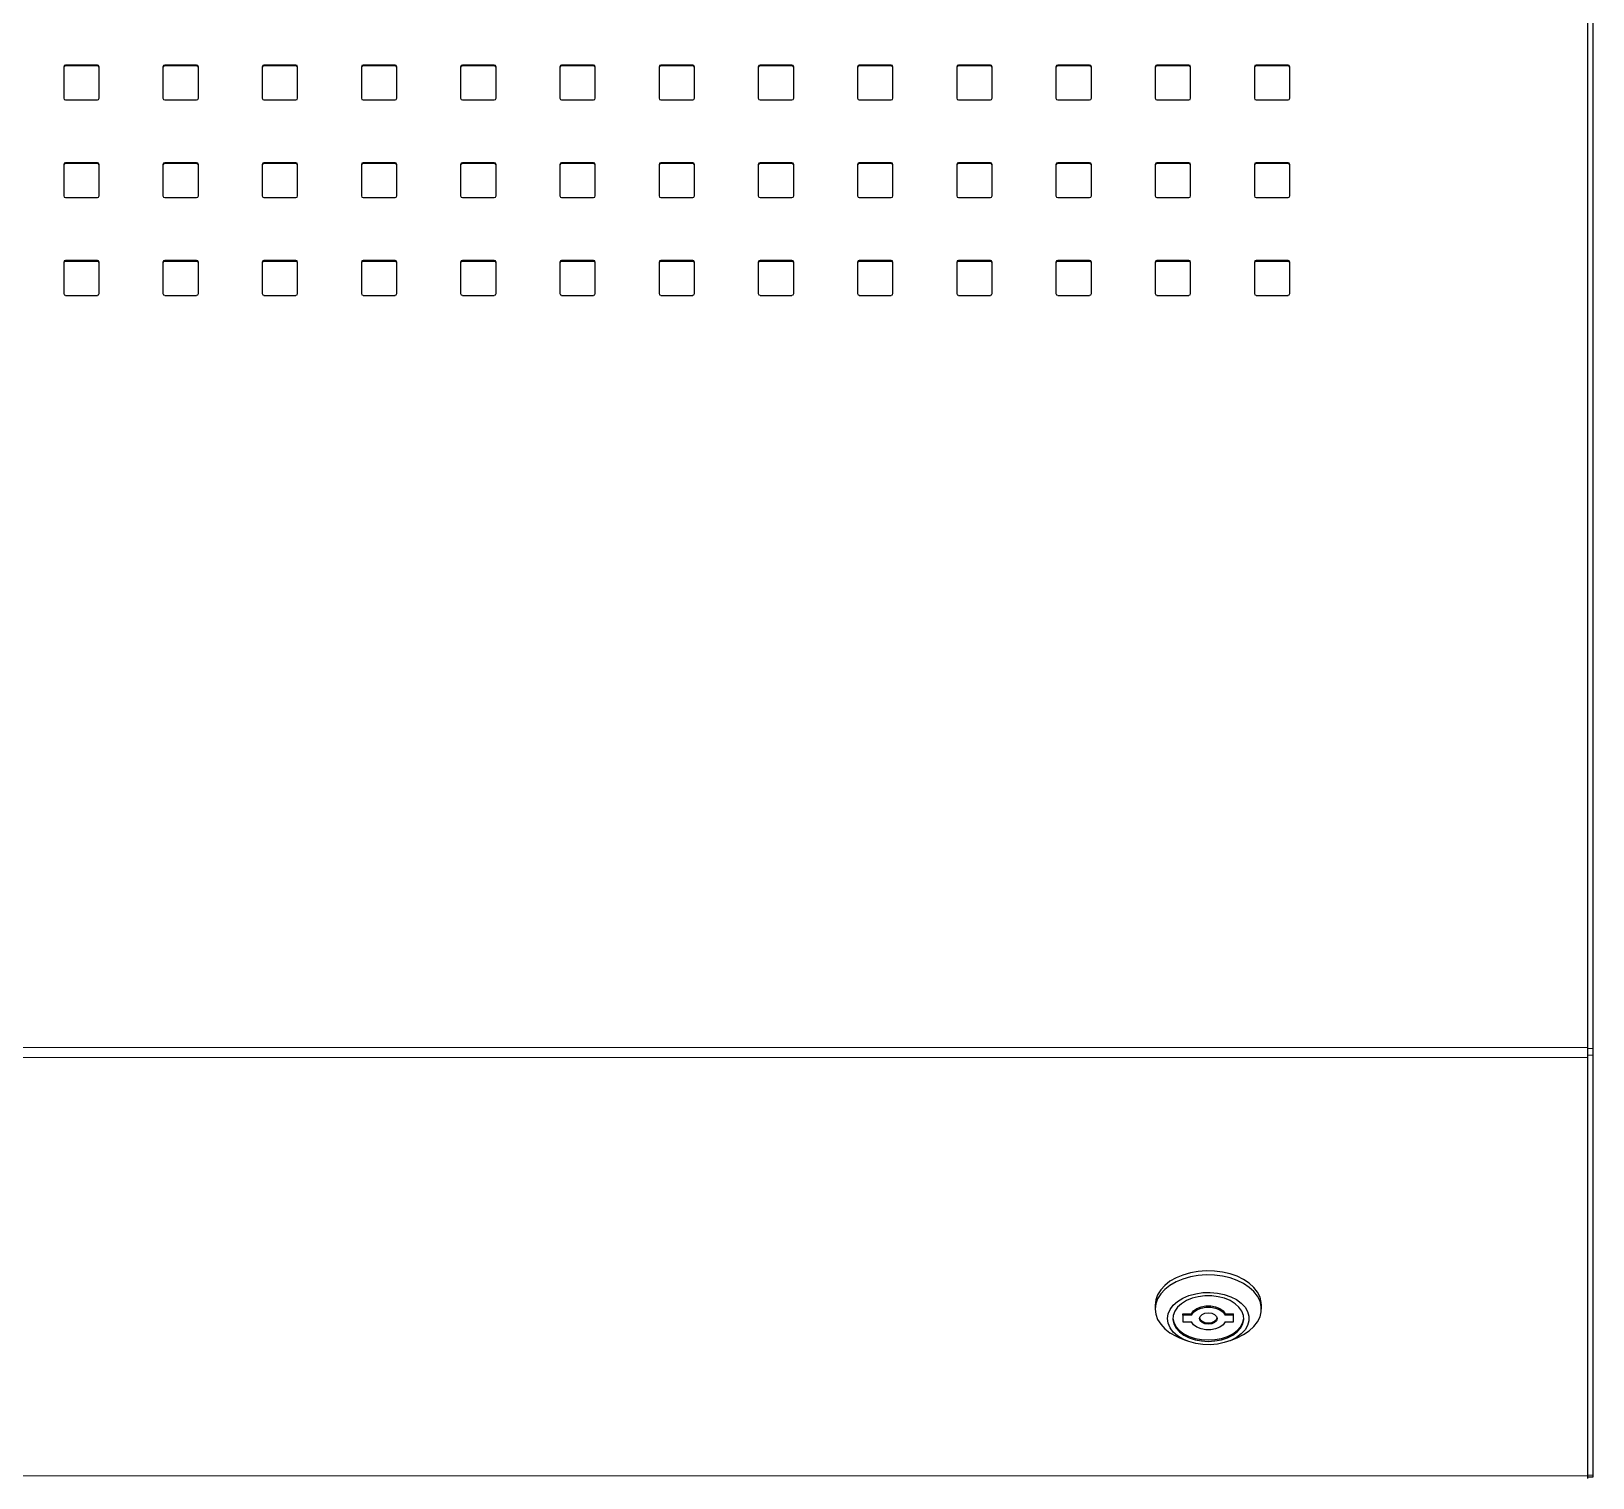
# Model space of a CAD drawing. Header units: millimetres. Extents: x -218071 to -203542, y 15363 to 51382.
# Drawn here: x -217570.92 to -217526.86, y 50916.45 to 50957.27 of the extents above; entities that cross this region are included whole.
import ezdxf

# ---------------------------------------------------------------- set-up
doc = ezdxf.new("R2010")
doc.units = ezdxf.units.MM
doc.header["$LTSCALE"] = 4
doc.layers.add('TPF-EQUIPEMENT', color=7, linetype='Continuous')

msp = doc.modelspace()

# ---------------------------------------------------------------- linework, layer by layer
at = {"layer": 'TPF-EQUIPEMENT', "color": 7, "linetype": 'Continuous', "lineweight": 25, "transparency": 33554671}
for p, q in [((-217527.006, 50998.392), (-217527.006, 50928.589)), ((-217526.856, 50998.317), (-217526.856, 50928.561)), ((-217570.006, 50956.271), (-217570.006, 50955.384)), ((-217569.056, 50956.32), (-217569.956, 50956.32)), ((-217569.056, 50956.294), (-217569.956, 50956.294)), ((-217569.006, 50955.384), (-217569.006, 50956.271)), ((-217567.206, 50956.271), (-217567.206, 50955.384)), ((-217566.256, 50956.32), (-217567.156, 50956.32)), ((-217566.256, 50956.294), (-217567.156, 50956.294)), ((-217566.206, 50955.384), (-217566.206, 50956.271)), ((-217564.406, 50956.271), (-217564.406, 50955.384)), ((-217563.456, 50956.32), (-217564.356, 50956.32)), ((-217563.456, 50956.294), (-217564.356, 50956.294)), ((-217563.406, 50955.384), (-217563.406, 50956.271)), ((-217561.606, 50956.271), (-217561.606, 50955.384)), ((-217560.656, 50956.32), (-217561.556, 50956.32)), ((-217560.656, 50956.294), (-217561.556, 50956.294)), ((-217560.606, 50955.384), (-217560.606, 50956.271)), ((-217558.806, 50956.271), (-217558.806, 50955.384)), ((-217557.856, 50956.32), (-217558.756, 50956.32)), ((-217557.856, 50956.294), (-217558.756, 50956.294)), ((-217557.806, 50955.384), (-217557.806, 50956.271)), ((-217556.006, 50956.271), (-217556.006, 50955.384)), ((-217555.056, 50956.32), (-217555.956, 50956.32)), ((-217555.056, 50956.294), (-217555.956, 50956.294)), ((-217555.006, 50955.384), (-217555.006, 50956.271)), ((-217553.206, 50956.271), (-217553.206, 50955.384)), ((-217552.256, 50956.32), (-217553.156, 50956.32)), ((-217552.256, 50956.294), (-217553.156, 50956.294)), ((-217552.206, 50955.384), (-217552.206, 50956.271)), ((-217550.406, 50956.271), (-217550.406, 50955.384)), ((-217549.456, 50956.32), (-217550.356, 50956.32)), ((-217549.456, 50956.294), (-217550.356, 50956.294)), ((-217549.406, 50955.384), (-217549.406, 50956.271)), ((-217547.606, 50956.271), (-217547.606, 50955.384)), ((-217546.656, 50956.32), (-217547.556, 50956.32)), ((-217546.656, 50956.294), (-217547.556, 50956.294)), ((-217546.606, 50955.384), (-217546.606, 50956.271)), ((-217544.806, 50956.271), (-217544.806, 50955.384)), ((-217543.856, 50956.32), (-217544.756, 50956.32)), ((-217543.856, 50956.294), (-217544.756, 50956.294)), ((-217543.806, 50955.384), (-217543.806, 50956.271)), ((-217542.006, 50956.271), (-217542.006, 50955.384)), ((-217541.056, 50956.32), (-217541.956, 50956.32)), ((-217541.056, 50956.294), (-217541.956, 50956.294)), ((-217541.006, 50955.384), (-217541.006, 50956.271)), ((-217539.206, 50956.271), (-217539.206, 50955.384)), ((-217538.256, 50956.32), (-217539.156, 50956.32)), ((-217538.256, 50956.294), (-217539.156, 50956.294)), ((-217538.206, 50955.384), (-217538.206, 50956.271)), ((-217536.406, 50956.271), (-217536.406, 50955.384)), ((-217535.456, 50956.32), (-217536.356, 50956.32)), ((-217535.456, 50956.294), (-217536.356, 50956.294)), ((-217535.406, 50955.384), (-217535.406, 50956.271)), ((-217569.956, 50955.335), (-217569.056, 50955.335)), ((-217567.156, 50955.335), (-217566.256, 50955.335)), ((-217564.356, 50955.335), (-217563.456, 50955.335)), ((-217561.556, 50955.335), (-217560.656, 50955.335)), ((-217558.756, 50955.335), (-217557.856, 50955.335)), ((-217555.956, 50955.335), (-217555.056, 50955.335)), ((-217553.156, 50955.335), (-217552.256, 50955.335)), ((-217550.356, 50955.335), (-217549.456, 50955.335)), ((-217547.556, 50955.335), (-217546.656, 50955.335)), ((-217544.756, 50955.335), (-217543.856, 50955.335)), ((-217541.956, 50955.335), (-217541.056, 50955.335)), ((-217539.156, 50955.335), (-217538.256, 50955.335)), ((-217536.356, 50955.335), (-217535.456, 50955.335)), ((-217570.006, 50953.513), (-217570.006, 50952.627)), ((-217569.056, 50953.563), (-217569.956, 50953.563)), ((-217569.056, 50953.536), (-217569.956, 50953.536)), ((-217569.006, 50952.627), (-217569.006, 50953.513)), ((-217567.206, 50953.513), (-217567.206, 50952.627)), ((-217566.256, 50953.563), (-217567.156, 50953.563)), ((-217566.256, 50953.536), (-217567.156, 50953.536)), ((-217566.206, 50952.627), (-217566.206, 50953.513)), ((-217564.406, 50953.513), (-217564.406, 50952.627)), ((-217563.456, 50953.563), (-217564.356, 50953.563)), ((-217563.456, 50953.536), (-217564.356, 50953.536)), ((-217563.406, 50952.627), (-217563.406, 50953.513)), ((-217561.606, 50953.513), (-217561.606, 50952.627)), ((-217560.656, 50953.563), (-217561.556, 50953.563)), ((-217560.656, 50953.536), (-217561.556, 50953.536)), ((-217560.606, 50952.627), (-217560.606, 50953.513)), ((-217558.806, 50953.513), (-217558.806, 50952.627)), ((-217557.856, 50953.563), (-217558.756, 50953.563)), ((-217557.856, 50953.536), (-217558.756, 50953.536)), ((-217557.806, 50952.627), (-217557.806, 50953.513)), ((-217556.006, 50953.513), (-217556.006, 50952.627)), ((-217555.056, 50953.563), (-217555.956, 50953.563)), ((-217555.056, 50953.536), (-217555.956, 50953.536)), ((-217555.006, 50952.627), (-217555.006, 50953.513)), ((-217553.206, 50953.513), (-217553.206, 50952.627)), ((-217552.256, 50953.563), (-217553.156, 50953.563)), ((-217552.256, 50953.536), (-217553.156, 50953.536)), ((-217552.206, 50952.627), (-217552.206, 50953.513)), ((-217550.406, 50953.513), (-217550.406, 50952.627)), ((-217549.456, 50953.563), (-217550.356, 50953.563)), ((-217549.456, 50953.536), (-217550.356, 50953.536)), ((-217549.406, 50952.627), (-217549.406, 50953.513)), ((-217547.606, 50953.513), (-217547.606, 50952.627)), ((-217546.656, 50953.563), (-217547.556, 50953.563)), ((-217546.656, 50953.536), (-217547.556, 50953.536)), ((-217546.606, 50952.627), (-217546.606, 50953.513)), ((-217544.806, 50953.513), (-217544.806, 50952.627)), ((-217543.856, 50953.563), (-217544.756, 50953.563)), ((-217543.856, 50953.536), (-217544.756, 50953.536)), ((-217543.806, 50952.627), (-217543.806, 50953.513)), ((-217542.006, 50953.513), (-217542.006, 50952.627)), ((-217541.056, 50953.563), (-217541.956, 50953.563)), ((-217541.056, 50953.536), (-217541.956, 50953.536)), ((-217541.006, 50952.627), (-217541.006, 50953.513)), ((-217539.206, 50953.513), (-217539.206, 50952.627)), ((-217538.256, 50953.563), (-217539.156, 50953.563)), ((-217538.256, 50953.536), (-217539.156, 50953.536)), ((-217538.206, 50952.627), (-217538.206, 50953.513)), ((-217536.406, 50953.513), (-217536.406, 50952.627)), ((-217535.456, 50953.563), (-217536.356, 50953.563)), ((-217535.456, 50953.536), (-217536.356, 50953.536)), ((-217535.406, 50952.627), (-217535.406, 50953.513)), ((-217569.956, 50952.578), (-217569.056, 50952.578)), ((-217567.156, 50952.578), (-217566.256, 50952.578)), ((-217564.356, 50952.578), (-217563.456, 50952.578)), ((-217561.556, 50952.578), (-217560.656, 50952.578)), ((-217558.756, 50952.578), (-217557.856, 50952.578)), ((-217555.956, 50952.578), (-217555.056, 50952.578)), ((-217553.156, 50952.578), (-217552.256, 50952.578)), ((-217550.356, 50952.578), (-217549.456, 50952.578)), ((-217547.556, 50952.578), (-217546.656, 50952.578)), ((-217544.756, 50952.578), (-217543.856, 50952.578)), ((-217541.956, 50952.578), (-217541.056, 50952.578)), ((-217539.156, 50952.578), (-217538.256, 50952.578)), ((-217536.356, 50952.578), (-217535.456, 50952.578)), ((-217570.006, 50950.756), (-217570.006, 50949.87)), ((-217569.056, 50950.805), (-217569.956, 50950.805)), ((-217569.056, 50950.779), (-217569.956, 50950.779)), ((-217569.006, 50949.87), (-217569.006, 50950.756)), ((-217567.206, 50950.756), (-217567.206, 50949.87)), ((-217566.256, 50950.805), (-217567.156, 50950.805)), ((-217566.256, 50950.779), (-217567.156, 50950.779)), ((-217566.206, 50949.87), (-217566.206, 50950.756)), ((-217564.406, 50950.756), (-217564.406, 50949.87)), ((-217563.456, 50950.805), (-217564.356, 50950.805)), ((-217563.456, 50950.779), (-217564.356, 50950.779)), ((-217563.406, 50949.87), (-217563.406, 50950.756)), ((-217561.606, 50950.756), (-217561.606, 50949.87)), ((-217560.656, 50950.805), (-217561.556, 50950.805)), ((-217560.656, 50950.779), (-217561.556, 50950.779)), ((-217560.606, 50949.87), (-217560.606, 50950.756)), ((-217558.806, 50950.756), (-217558.806, 50949.87)), ((-217557.856, 50950.805), (-217558.756, 50950.805)), ((-217557.856, 50950.779), (-217558.756, 50950.779)), ((-217557.806, 50949.87), (-217557.806, 50950.756)), ((-217556.006, 50950.756), (-217556.006, 50949.87)), ((-217555.056, 50950.805), (-217555.956, 50950.805)), ((-217555.056, 50950.779), (-217555.956, 50950.779)), ((-217555.006, 50949.87), (-217555.006, 50950.756)), ((-217553.206, 50950.756), (-217553.206, 50949.87)), ((-217552.256, 50950.805), (-217553.156, 50950.805)), ((-217552.256, 50950.779), (-217553.156, 50950.779)), ((-217552.206, 50949.87), (-217552.206, 50950.756)), ((-217550.406, 50950.756), (-217550.406, 50949.87)), ((-217549.456, 50950.805), (-217550.356, 50950.805)), ((-217549.456, 50950.779), (-217550.356, 50950.779)), ((-217549.406, 50949.87), (-217549.406, 50950.756)), ((-217547.606, 50950.756), (-217547.606, 50949.87)), ((-217546.656, 50950.805), (-217547.556, 50950.805)), ((-217546.656, 50950.779), (-217547.556, 50950.779)), ((-217546.606, 50949.87), (-217546.606, 50950.756)), ((-217544.806, 50950.756), (-217544.806, 50949.87)), ((-217543.856, 50950.805), (-217544.756, 50950.805)), ((-217543.856, 50950.779), (-217544.756, 50950.779)), ((-217543.806, 50949.87), (-217543.806, 50950.756)), ((-217542.006, 50950.756), (-217542.006, 50949.87)), ((-217541.056, 50950.805), (-217541.956, 50950.805)), ((-217541.056, 50950.779), (-217541.956, 50950.779)), ((-217541.006, 50949.87), (-217541.006, 50950.756)), ((-217539.206, 50950.756), (-217539.206, 50949.87)), ((-217538.256, 50950.805), (-217539.156, 50950.805)), ((-217538.256, 50950.779), (-217539.156, 50950.779)), ((-217538.206, 50949.87), (-217538.206, 50950.756)), ((-217536.406, 50950.756), (-217536.406, 50949.87)), ((-217535.456, 50950.805), (-217536.356, 50950.805)), ((-217535.456, 50950.779), (-217536.356, 50950.779)), ((-217535.406, 50949.87), (-217535.406, 50950.756)), ((-217569.956, 50949.82), (-217569.056, 50949.82)), ((-217567.156, 50949.82), (-217566.256, 50949.82)), ((-217564.356, 50949.82), (-217563.456, 50949.82)), ((-217561.556, 50949.82), (-217560.656, 50949.82)), ((-217558.756, 50949.82), (-217557.856, 50949.82)), ((-217555.956, 50949.82), (-217555.056, 50949.82)), ((-217553.156, 50949.82), (-217552.256, 50949.82)), ((-217550.356, 50949.82), (-217549.456, 50949.82)), ((-217547.556, 50949.82), (-217546.656, 50949.82)), ((-217544.756, 50949.82), (-217543.856, 50949.82)), ((-217541.956, 50949.82), (-217541.056, 50949.82)), ((-217539.156, 50949.82), (-217538.256, 50949.82)), ((-217536.356, 50949.82), (-217535.456, 50949.82)), ((-217527.006, 50928.589), (-217527.006, 50928.308)), ((-217526.856, 50928.561), (-217526.856, 50928.373)), ((-217527.006, 50928.308), (-217527.006, 50916.505)), ((-217526.856, 50928.373), (-217526.856, 50916.523)), ((-217539.206, 50921.326), (-217539.206, 50921.211)), ((-217538.421, 50921.078), (-217538.183, 50921.078)), ((-217538.421, 50921.04), (-217538.421, 50921.078)), ((-217538.421, 50921.04), (-217538.421, 50920.847)), ((-217538.183, 50921.04), (-217538.421, 50921.04)), ((-217538.183, 50921.078), (-217538.183, 50921.04)), ((-217537.229, 50921.078), (-217536.991, 50921.078)), ((-217537.229, 50921.04), (-217537.229, 50921.078)), ((-217536.991, 50921.04), (-217537.229, 50921.04)), ((-217536.991, 50921.04), (-217536.991, 50921.078)), ((-217536.991, 50920.847), (-217536.991, 50921.04)), ((-217536.206, 50921.211), (-217536.206, 50921.326)), ((-217538.421, 50920.847), (-217538.183, 50920.847)), ((-217537.229, 50920.847), (-217536.991, 50920.847)), ((-217538.522, 50920.402), (-217538.332, 50920.323)), ((-217537.08, 50920.323), (-217536.89, 50920.402)), ((-217527.006, 50916.505), (-217527.006, 50916.435)), ((-217527.006, 50916.476), (-217526.856, 50916.476)), ((-217526.984, 50916.476), (-217527.006, 50916.472)), ((-217526.856, 50916.467), (-217527.006, 50916.467)), ((-217526.856, 50916.523), (-217526.856, 50916.476)), ((-217526.856, 50916.476), (-217526.856, 50916.467))]:
    msp.add_line(p, q, dxfattribs=at)
at = {"layer": 'TPF-EQUIPEMENT', "color": 8, "linetype": 'Continuous', "lineweight": 18, "transparency": 33554671}
for p, q in [((-217569.956, 50956.294), (-217569.956, 50956.32)), ((-217569.056, 50956.294), (-217569.056, 50956.32)), ((-217567.156, 50956.294), (-217567.156, 50956.32)), ((-217566.256, 50956.294), (-217566.256, 50956.32)), ((-217564.356, 50956.294), (-217564.356, 50956.32)), ((-217563.456, 50956.294), (-217563.456, 50956.32)), ((-217561.556, 50956.294), (-217561.556, 50956.32)), ((-217560.656, 50956.294), (-217560.656, 50956.32)), ((-217558.756, 50956.294), (-217558.756, 50956.32)), ((-217557.856, 50956.294), (-217557.856, 50956.32)), ((-217555.956, 50956.294), (-217555.956, 50956.32)), ((-217555.056, 50956.294), (-217555.056, 50956.32)), ((-217553.156, 50956.294), (-217553.156, 50956.32)), ((-217552.256, 50956.294), (-217552.256, 50956.32)), ((-217550.356, 50956.294), (-217550.356, 50956.32)), ((-217549.456, 50956.294), (-217549.456, 50956.32)), ((-217547.556, 50956.294), (-217547.556, 50956.32)), ((-217546.656, 50956.294), (-217546.656, 50956.32)), ((-217544.756, 50956.294), (-217544.756, 50956.32)), ((-217543.856, 50956.294), (-217543.856, 50956.32)), ((-217541.956, 50956.294), (-217541.956, 50956.32)), ((-217541.056, 50956.294), (-217541.056, 50956.32)), ((-217539.156, 50956.294), (-217539.156, 50956.32)), ((-217538.256, 50956.294), (-217538.256, 50956.32)), ((-217536.356, 50956.294), (-217536.356, 50956.32)), ((-217535.456, 50956.294), (-217535.456, 50956.32)), ((-217569.956, 50953.536), (-217569.956, 50953.563)), ((-217569.056, 50953.536), (-217569.056, 50953.563)), ((-217567.156, 50953.536), (-217567.156, 50953.563)), ((-217566.256, 50953.536), (-217566.256, 50953.563)), ((-217564.356, 50953.536), (-217564.356, 50953.563)), ((-217563.456, 50953.536), (-217563.456, 50953.563)), ((-217561.556, 50953.536), (-217561.556, 50953.563)), ((-217560.656, 50953.536), (-217560.656, 50953.563)), ((-217558.756, 50953.536), (-217558.756, 50953.563)), ((-217557.856, 50953.536), (-217557.856, 50953.563)), ((-217555.956, 50953.536), (-217555.956, 50953.563)), ((-217555.056, 50953.536), (-217555.056, 50953.563)), ((-217553.156, 50953.536), (-217553.156, 50953.563)), ((-217552.256, 50953.536), (-217552.256, 50953.563)), ((-217550.356, 50953.536), (-217550.356, 50953.563)), ((-217549.456, 50953.536), (-217549.456, 50953.563)), ((-217547.556, 50953.536), (-217547.556, 50953.563)), ((-217546.656, 50953.536), (-217546.656, 50953.563)), ((-217544.756, 50953.536), (-217544.756, 50953.563)), ((-217543.856, 50953.536), (-217543.856, 50953.563)), ((-217541.956, 50953.536), (-217541.956, 50953.563)), ((-217541.056, 50953.536), (-217541.056, 50953.563)), ((-217539.156, 50953.536), (-217539.156, 50953.563)), ((-217538.256, 50953.536), (-217538.256, 50953.563)), ((-217536.356, 50953.536), (-217536.356, 50953.563)), ((-217535.456, 50953.536), (-217535.456, 50953.563)), ((-217569.956, 50950.779), (-217569.956, 50950.805)), ((-217569.056, 50950.779), (-217569.056, 50950.805)), ((-217567.156, 50950.779), (-217567.156, 50950.805)), ((-217566.256, 50950.779), (-217566.256, 50950.805)), ((-217564.356, 50950.779), (-217564.356, 50950.805)), ((-217563.456, 50950.779), (-217563.456, 50950.805)), ((-217561.556, 50950.779), (-217561.556, 50950.805)), ((-217560.656, 50950.779), (-217560.656, 50950.805)), ((-217558.756, 50950.779), (-217558.756, 50950.805)), ((-217557.856, 50950.779), (-217557.856, 50950.805)), ((-217555.956, 50950.779), (-217555.956, 50950.805)), ((-217555.056, 50950.779), (-217555.056, 50950.805)), ((-217553.156, 50950.779), (-217553.156, 50950.805)), ((-217552.256, 50950.779), (-217552.256, 50950.805)), ((-217550.356, 50950.779), (-217550.356, 50950.805)), ((-217549.456, 50950.779), (-217549.456, 50950.805)), ((-217547.556, 50950.779), (-217547.556, 50950.805)), ((-217546.656, 50950.779), (-217546.656, 50950.805)), ((-217544.756, 50950.779), (-217544.756, 50950.805)), ((-217543.856, 50950.779), (-217543.856, 50950.805)), ((-217541.956, 50950.779), (-217541.956, 50950.805)), ((-217541.056, 50950.779), (-217541.056, 50950.805)), ((-217539.156, 50950.779), (-217539.156, 50950.805)), ((-217538.256, 50950.779), (-217538.256, 50950.805)), ((-217536.356, 50950.779), (-217536.356, 50950.805)), ((-217535.456, 50950.779), (-217535.456, 50950.805)), ((-217721.206, 50928.589), (-217527.006, 50928.589)), ((-217527.006, 50928.561), (-217526.856, 50928.561)), ((-217721.206, 50928.308), (-217527.006, 50928.308)), ((-217526.856, 50928.373), (-217527.006, 50928.373)), ((-217721.206, 50916.505), (-217527.006, 50916.505)), ((-217527.006, 50916.523), (-217526.856, 50916.523))]:
    msp.add_line(p, q, dxfattribs=at)
at = {"layer": 'TPF-EQUIPEMENT', "color": 7, "linetype": 'Continuous', "lineweight": 25, "transparency": 33554671, "flags": 128}
for points in [[(-217536.206, 50921.326), (-217536.21, 50921.4), (-217536.245, 50921.546), (-217536.315, 50921.687), (-217536.417, 50921.819), (-217536.549, 50921.94), (-217536.708, 50922.046), (-217536.891, 50922.136), (-217537.092, 50922.206), (-217537.309, 50922.256), (-217537.534, 50922.284), (-217537.763, 50922.29), (-217537.992, 50922.273), (-217538.213, 50922.234), (-217538.423, 50922.173), (-217538.615, 50922.093), (-217538.787, 50921.995), (-217538.933, 50921.881), (-217539.05, 50921.754), (-217539.136, 50921.617), (-217539.188, 50921.473), (-217539.206, 50921.326)], [(-217536.89, 50920.402), (-217536.708, 50920.492), (-217536.549, 50920.598), (-217536.417, 50920.719), (-217536.315, 50920.851), (-217536.245, 50920.992), (-217536.21, 50921.138), (-217536.21, 50921.285), (-217536.245, 50921.431), (-217536.315, 50921.572), (-217536.417, 50921.704), (-217536.549, 50921.825), (-217536.708, 50921.931), (-217536.891, 50922.021), (-217537.092, 50922.091), (-217537.309, 50922.141), (-217537.534, 50922.169), (-217537.763, 50922.175), (-217537.992, 50922.158), (-217538.213, 50922.119), (-217538.423, 50922.058), (-217538.615, 50921.978), (-217538.787, 50921.88), (-217538.933, 50921.766), (-217539.05, 50921.639), (-217539.136, 50921.502), (-217539.188, 50921.359), (-217539.206, 50921.211), (-217539.206, 50921.211)], [(-217538.856, 50920.943), (-217538.838, 50921.075), (-217538.783, 50921.203), (-217538.693, 50921.322), (-217538.572, 50921.43), (-217538.423, 50921.521), (-217538.251, 50921.594), (-217538.061, 50921.646), (-217537.86, 50921.676), (-217537.654, 50921.682), (-217537.45, 50921.664), (-217537.254, 50921.623), (-217537.072, 50921.56), (-217536.911, 50921.478), (-217536.776, 50921.378), (-217536.67, 50921.264), (-217536.597, 50921.14), (-217536.561, 50921.01), (-217536.561, 50920.877), (-217536.597, 50920.747), (-217536.67, 50920.623), (-217536.776, 50920.509), (-217536.911, 50920.409), (-217537.072, 50920.326), (-217537.254, 50920.264), (-217537.45, 50920.223), (-217537.654, 50920.205), (-217537.86, 50920.211), (-217538.061, 50920.24), (-217538.251, 50920.292), (-217538.423, 50920.365), (-217538.572, 50920.457), (-217538.693, 50920.564), (-217538.783, 50920.684), (-217538.838, 50920.811), (-217538.856, 50920.943)], [(-217537.706, 50920.3), (-217537.517, 50920.312), (-217537.334, 50920.347), (-217537.165, 50920.403), (-217537.016, 50920.478), (-217536.891, 50920.57), (-217536.796, 50920.676), (-217536.734, 50920.792), (-217536.707, 50920.913), (-217536.716, 50921.035), (-217536.761, 50921.154), (-217536.84, 50921.265), (-217536.95, 50921.364), (-217537.088, 50921.449), (-217537.248, 50921.515), (-217537.424, 50921.56), (-217537.611, 50921.583), (-217537.801, 50921.583), (-217537.988, 50921.56), (-217538.164, 50921.515), (-217538.324, 50921.449), (-217538.462, 50921.364), (-217538.572, 50921.265), (-217538.651, 50921.154), (-217538.696, 50921.035), (-217538.705, 50920.913), (-217538.678, 50920.792), (-217538.616, 50920.676), (-217538.521, 50920.57), (-217538.396, 50920.478), (-217538.247, 50920.403), (-217538.078, 50920.347), (-217537.895, 50920.312), (-217537.706, 50920.3)], [(-217539.206, 50921.211), (-217539.188, 50921.064), (-217539.136, 50920.92), (-217539.05, 50920.784), (-217538.933, 50920.657), (-217538.787, 50920.543), (-217538.615, 50920.445), (-217538.522, 50920.402)], [(-217538.183, 50921.078), (-217538.123, 50921.159), (-217538.029, 50921.227), (-217537.911, 50921.275), (-217537.776, 50921.3), (-217537.636, 50921.3), (-217537.501, 50921.275), (-217537.383, 50921.227), (-217537.289, 50921.159), (-217537.229, 50921.078)], [(-217538.183, 50921.04), (-217538.123, 50921.121), (-217538.029, 50921.188), (-217537.911, 50921.236), (-217537.776, 50921.261), (-217537.636, 50921.261), (-217537.501, 50921.236), (-217537.383, 50921.188), (-217537.289, 50921.121), (-217537.229, 50921.04)], [(-217537.956, 50920.943), (-217537.937, 50921.005), (-217537.883, 50921.057), (-217537.802, 50921.092), (-217537.706, 50921.104), (-217537.61, 50921.092), (-217537.529, 50921.057), (-217537.475, 50921.005), (-217537.456, 50920.943), (-217537.475, 50920.882), (-217537.529, 50920.83), (-217537.61, 50920.795), (-217537.706, 50920.783), (-217537.802, 50920.795), (-217537.883, 50920.83), (-217537.937, 50920.882), (-217537.956, 50920.943)], [(-217538.706, 50920.962), (-217538.705, 50920.951), (-217538.678, 50920.83), (-217538.616, 50920.715), (-217538.521, 50920.609), (-217538.396, 50920.516), (-217538.247, 50920.441), (-217538.078, 50920.385), (-217537.895, 50920.35), (-217537.706, 50920.339)], [(-217537.229, 50920.847), (-217537.289, 50920.766), (-217537.383, 50920.698), (-217537.501, 50920.65), (-217537.636, 50920.625), (-217537.776, 50920.625), (-217537.911, 50920.65), (-217538.029, 50920.698), (-217538.123, 50920.766), (-217538.183, 50920.847)], [(-217537.954, 50920.962), (-217537.937, 50920.92), (-217537.883, 50920.868), (-217537.802, 50920.833), (-217537.706, 50920.821), (-217537.61, 50920.833), (-217537.529, 50920.868), (-217537.475, 50920.92), (-217537.458, 50920.962)], [(-217537.706, 50920.339), (-217537.517, 50920.35), (-217537.334, 50920.385), (-217537.165, 50920.441), (-217537.016, 50920.516), (-217536.891, 50920.609), (-217536.796, 50920.715), (-217536.734, 50920.83), (-217536.707, 50920.951), (-217536.706, 50920.962)]]:
    msp.add_lwpolyline(points, dxfattribs=at)
at = {"layer": 'TPF-EQUIPEMENT', "color": 7, "linetype": 'Continuous', "lineweight": 25, "transparency": 33554671}
for centre, start, end in [((-217569.956, 50956.27), 89.5648, 179.5581), ((-217569.956, 50956.244), 89.5648, 179.5581), ((-217569.056, 50956.27), 0.4419, 90.4352), ((-217569.056, 50956.244), 0.4419, 90.4352), ((-217567.156, 50956.27), 89.5648, 179.5581), ((-217567.156, 50956.244), 89.5648, 179.5581), ((-217566.256, 50956.27), 0.4419, 90.4352), ((-217566.256, 50956.244), 0.4419, 90.4352), ((-217564.356, 50956.27), 89.5648, 179.5581), ((-217564.356, 50956.244), 89.5648, 179.5581), ((-217563.456, 50956.27), 0.4419, 90.4352), ((-217563.456, 50956.244), 0.4419, 90.4352), ((-217561.556, 50956.27), 89.5648, 179.5581), ((-217561.556, 50956.244), 89.5648, 179.5581), ((-217560.656, 50956.27), 0.4419, 90.4352), ((-217560.656, 50956.244), 0.4419, 90.4352), ((-217558.756, 50956.27), 89.5648, 179.5581), ((-217558.756, 50956.244), 89.5648, 179.5581), ((-217557.856, 50956.27), 0.4419, 90.4352), ((-217557.856, 50956.244), 0.4419, 90.4352), ((-217555.956, 50956.27), 89.5648, 179.5581), ((-217555.956, 50956.244), 89.5648, 179.5581), ((-217555.056, 50956.27), 0.4419, 90.4352), ((-217555.056, 50956.244), 0.4419, 90.4352), ((-217553.156, 50956.27), 89.5648, 179.5581), ((-217553.156, 50956.244), 89.5648, 179.5581), ((-217552.256, 50956.27), 0.4419, 90.4352), ((-217552.256, 50956.244), 0.4419, 90.4352), ((-217550.356, 50956.27), 89.5648, 179.5581), ((-217550.356, 50956.244), 89.5648, 179.5581), ((-217549.456, 50956.27), 0.4419, 90.4352), ((-217549.456, 50956.244), 0.4419, 90.4352), ((-217547.556, 50956.27), 89.5648, 179.5581), ((-217547.556, 50956.244), 89.5648, 179.5581), ((-217546.656, 50956.27), 0.4419, 90.4352), ((-217546.656, 50956.244), 0.4419, 90.4352), ((-217544.756, 50956.27), 89.5648, 179.5581), ((-217544.756, 50956.244), 89.5648, 179.5581), ((-217543.856, 50956.27), 0.4419, 90.4352), ((-217543.856, 50956.244), 0.4419, 90.4352), ((-217541.956, 50956.27), 89.5648, 179.5581), ((-217541.956, 50956.244), 89.5648, 179.5581), ((-217541.056, 50956.27), 0.4419, 90.4352), ((-217541.056, 50956.244), 0.4419, 90.4352), ((-217539.156, 50956.27), 89.5648, 179.5581), ((-217539.156, 50956.244), 89.5648, 179.5581), ((-217538.256, 50956.27), 0.4419, 90.4352), ((-217538.256, 50956.244), 0.4419, 90.4352), ((-217536.356, 50956.27), 89.5648, 179.5581), ((-217536.356, 50956.244), 89.5648, 179.5581), ((-217535.456, 50956.27), 0.4419, 90.4352), ((-217535.456, 50956.244), 0.4419, 90.4352), ((-217569.956, 50955.385), 180.4419, 270.4352), ((-217569.056, 50955.385), 269.5648, 359.5581), ((-217567.156, 50955.385), 180.4419, 270.4352), ((-217566.256, 50955.385), 269.5648, 359.5581), ((-217564.356, 50955.385), 180.4419, 270.4352), ((-217563.456, 50955.385), 269.5648, 359.5581), ((-217561.556, 50955.385), 180.4419, 270.4352), ((-217560.656, 50955.385), 269.5648, 359.5581), ((-217558.756, 50955.385), 180.4419, 270.4352), ((-217557.856, 50955.385), 269.5648, 359.5581), ((-217555.956, 50955.385), 180.4419, 270.4352), ((-217555.056, 50955.385), 269.5648, 359.5581), ((-217553.156, 50955.385), 180.4419, 270.4352), ((-217552.256, 50955.385), 269.5648, 359.5581), ((-217550.356, 50955.385), 180.4419, 270.4352), ((-217549.456, 50955.385), 269.5648, 359.5581), ((-217547.556, 50955.385), 180.4419, 270.4352), ((-217546.656, 50955.385), 269.5648, 359.5581), ((-217544.756, 50955.385), 180.4419, 270.4352), ((-217543.856, 50955.385), 269.5648, 359.5581), ((-217541.956, 50955.385), 180.4419, 270.4352), ((-217541.056, 50955.385), 269.5648, 359.5581), ((-217539.156, 50955.385), 180.4419, 270.4352), ((-217538.256, 50955.385), 269.5648, 359.5581), ((-217536.356, 50955.385), 180.4419, 270.4352), ((-217535.456, 50955.385), 269.5648, 359.5581), ((-217569.956, 50953.513), 89.5648, 179.5581), ((-217569.956, 50953.487), 89.5648, 179.5581), ((-217569.056, 50953.513), 0.4419, 90.4352), ((-217569.056, 50953.487), 0.4419, 90.4352), ((-217567.156, 50953.513), 89.5648, 179.5581), ((-217567.156, 50953.487), 89.5648, 179.5581), ((-217566.256, 50953.513), 0.4419, 90.4352), ((-217566.256, 50953.487), 0.4419, 90.4352), ((-217564.356, 50953.513), 89.5648, 179.5581), ((-217564.356, 50953.487), 89.5648, 179.5581), ((-217563.456, 50953.513), 0.4419, 90.4352), ((-217563.456, 50953.487), 0.4419, 90.4352), ((-217561.556, 50953.513), 89.5648, 179.5581), ((-217561.556, 50953.487), 89.5648, 179.5581), ((-217560.656, 50953.513), 0.4419, 90.4352), ((-217560.656, 50953.487), 0.4419, 90.4352), ((-217558.756, 50953.513), 89.5648, 179.5581), ((-217558.756, 50953.487), 89.5648, 179.5581), ((-217557.856, 50953.513), 0.4419, 90.4352), ((-217557.856, 50953.487), 0.4419, 90.4352), ((-217555.956, 50953.513), 89.5648, 179.5581), ((-217555.956, 50953.487), 89.5648, 179.5581), ((-217555.056, 50953.513), 0.4419, 90.4352), ((-217555.056, 50953.487), 0.4419, 90.4352), ((-217553.156, 50953.513), 89.5648, 179.5581), ((-217553.156, 50953.487), 89.5648, 179.5581), ((-217552.256, 50953.513), 0.4419, 90.4352), ((-217552.256, 50953.487), 0.4419, 90.4352), ((-217550.356, 50953.513), 89.5648, 179.5581), ((-217550.356, 50953.487), 89.5648, 179.5581), ((-217549.456, 50953.513), 0.4419, 90.4352), ((-217549.456, 50953.487), 0.4419, 90.4352), ((-217547.556, 50953.513), 89.5648, 179.5581), ((-217547.556, 50953.487), 89.5648, 179.5581), ((-217546.656, 50953.513), 0.4419, 90.4352), ((-217546.656, 50953.487), 0.4419, 90.4352), ((-217544.756, 50953.513), 89.5648, 179.5581), ((-217544.756, 50953.487), 89.5648, 179.5581), ((-217543.856, 50953.513), 0.4419, 90.4352), ((-217543.856, 50953.487), 0.4419, 90.4352), ((-217541.956, 50953.513), 89.5648, 179.5581), ((-217541.956, 50953.487), 89.5648, 179.5581), ((-217541.056, 50953.513), 0.4419, 90.4352), ((-217541.056, 50953.487), 0.4419, 90.4352), ((-217539.156, 50953.513), 89.5648, 179.5581), ((-217539.156, 50953.487), 89.5648, 179.5581), ((-217538.256, 50953.513), 0.4419, 90.4352), ((-217538.256, 50953.487), 0.4419, 90.4352), ((-217536.356, 50953.513), 89.5648, 179.5581), ((-217536.356, 50953.487), 89.5648, 179.5581), ((-217535.456, 50953.513), 0.4419, 90.4352), ((-217535.456, 50953.487), 0.4419, 90.4352), ((-217569.956, 50952.627), 180.4419, 270.4352), ((-217569.056, 50952.627), 269.5648, 359.5581), ((-217567.156, 50952.627), 180.4419, 270.4352), ((-217566.256, 50952.627), 269.5648, 359.5581), ((-217564.356, 50952.627), 180.4419, 270.4352), ((-217563.456, 50952.627), 269.5648, 359.5581), ((-217561.556, 50952.627), 180.4419, 270.4352), ((-217560.656, 50952.627), 269.5648, 359.5581), ((-217558.756, 50952.627), 180.4419, 270.4352), ((-217557.856, 50952.627), 269.5648, 359.5581), ((-217555.956, 50952.627), 180.4419, 270.4352), ((-217555.056, 50952.627), 269.5648, 359.5581), ((-217553.156, 50952.627), 180.4419, 270.4352), ((-217552.256, 50952.627), 269.5648, 359.5581), ((-217550.356, 50952.627), 180.4419, 270.4352), ((-217549.456, 50952.627), 269.5648, 359.5581), ((-217547.556, 50952.627), 180.4419, 270.4352), ((-217546.656, 50952.627), 269.5648, 359.5581), ((-217544.756, 50952.627), 180.4419, 270.4352), ((-217543.856, 50952.627), 269.5648, 359.5581), ((-217541.956, 50952.627), 180.4419, 270.4352), ((-217541.056, 50952.627), 269.5648, 359.5581), ((-217539.156, 50952.627), 180.4419, 270.4352), ((-217538.256, 50952.627), 269.5648, 359.5581), ((-217536.356, 50952.627), 180.4419, 270.4352), ((-217535.456, 50952.627), 269.5648, 359.5581), ((-217569.956, 50950.755), 89.5648, 179.5581), ((-217569.956, 50950.729), 89.5648, 179.5581), ((-217569.056, 50950.755), 0.4419, 90.4352), ((-217569.056, 50950.729), 0.4419, 90.4352), ((-217567.156, 50950.755), 89.5648, 179.5581), ((-217567.156, 50950.729), 89.5648, 179.5581), ((-217566.256, 50950.755), 0.4419, 90.4352), ((-217566.256, 50950.729), 0.4419, 90.4352), ((-217564.356, 50950.755), 89.5648, 179.5581), ((-217564.356, 50950.729), 89.5648, 179.5581), ((-217563.456, 50950.755), 0.4419, 90.4352), ((-217563.456, 50950.729), 0.4419, 90.4352), ((-217561.556, 50950.755), 89.5648, 179.5581), ((-217561.556, 50950.729), 89.5648, 179.5581), ((-217560.656, 50950.755), 0.4419, 90.4352), ((-217560.656, 50950.729), 0.4419, 90.4352), ((-217558.756, 50950.755), 89.5648, 179.5581), ((-217558.756, 50950.729), 89.5648, 179.5581), ((-217557.856, 50950.755), 0.4419, 90.4352), ((-217557.856, 50950.729), 0.4419, 90.4352), ((-217555.956, 50950.755), 89.5648, 179.5581), ((-217555.956, 50950.729), 89.5648, 179.5581), ((-217555.056, 50950.755), 0.4419, 90.4352), ((-217555.056, 50950.729), 0.4419, 90.4352), ((-217553.156, 50950.755), 89.5648, 179.5581), ((-217553.156, 50950.729), 89.5648, 179.5581), ((-217552.256, 50950.755), 0.4419, 90.4352), ((-217552.256, 50950.729), 0.4419, 90.4352), ((-217550.356, 50950.755), 89.5648, 179.5581), ((-217550.356, 50950.729), 89.5648, 179.5581), ((-217549.456, 50950.755), 0.4419, 90.4352), ((-217549.456, 50950.729), 0.4419, 90.4352), ((-217547.556, 50950.755), 89.5648, 179.5581), ((-217547.556, 50950.729), 89.5648, 179.5581), ((-217546.656, 50950.755), 0.4419, 90.4352), ((-217546.656, 50950.729), 0.4419, 90.4352), ((-217544.756, 50950.755), 89.5648, 179.5581), ((-217544.756, 50950.729), 89.5648, 179.5581), ((-217543.856, 50950.755), 0.4419, 90.4352), ((-217543.856, 50950.729), 0.4419, 90.4352), ((-217541.956, 50950.755), 89.5648, 179.5581), ((-217541.956, 50950.729), 89.5648, 179.5581), ((-217541.056, 50950.755), 0.4419, 90.4352), ((-217541.056, 50950.729), 0.4419, 90.4352), ((-217539.156, 50950.755), 89.5648, 179.5581), ((-217539.156, 50950.729), 89.5648, 179.5581), ((-217538.256, 50950.755), 0.4419, 90.4352), ((-217538.256, 50950.729), 0.4419, 90.4352), ((-217536.356, 50950.755), 89.5648, 179.5581), ((-217536.356, 50950.729), 89.5648, 179.5581), ((-217535.456, 50950.755), 0.4419, 90.4352), ((-217535.456, 50950.729), 0.4419, 90.4352), ((-217569.956, 50949.87), 180.4419, 270.4352), ((-217569.056, 50949.87), 269.5648, 359.5581), ((-217567.156, 50949.87), 180.4419, 270.4352), ((-217566.256, 50949.87), 269.5648, 359.5581), ((-217564.356, 50949.87), 180.4419, 270.4352), ((-217563.456, 50949.87), 269.5648, 359.5581), ((-217561.556, 50949.87), 180.4419, 270.4352), ((-217560.656, 50949.87), 269.5648, 359.5581), ((-217558.756, 50949.87), 180.4419, 270.4352), ((-217557.856, 50949.87), 269.5648, 359.5581), ((-217555.956, 50949.87), 180.4419, 270.4352), ((-217555.056, 50949.87), 269.5648, 359.5581), ((-217553.156, 50949.87), 180.4419, 270.4352), ((-217552.256, 50949.87), 269.5648, 359.5581), ((-217550.356, 50949.87), 180.4419, 270.4352), ((-217549.456, 50949.87), 269.5648, 359.5581), ((-217547.556, 50949.87), 180.4419, 270.4352), ((-217546.656, 50949.87), 269.5648, 359.5581), ((-217544.756, 50949.87), 180.4419, 270.4352), ((-217543.856, 50949.87), 269.5648, 359.5581), ((-217541.956, 50949.87), 180.4419, 270.4352), ((-217541.056, 50949.87), 269.5648, 359.5581), ((-217539.156, 50949.87), 180.4419, 270.4352), ((-217538.256, 50949.87), 269.5648, 359.5581), ((-217536.356, 50949.87), 180.4419, 270.4352), ((-217535.456, 50949.87), 269.5648, 359.5581)]:
    msp.add_arc(centre, 0.0496, start, end, dxfattribs=at)

doc.saveas('drawing.dxf')
